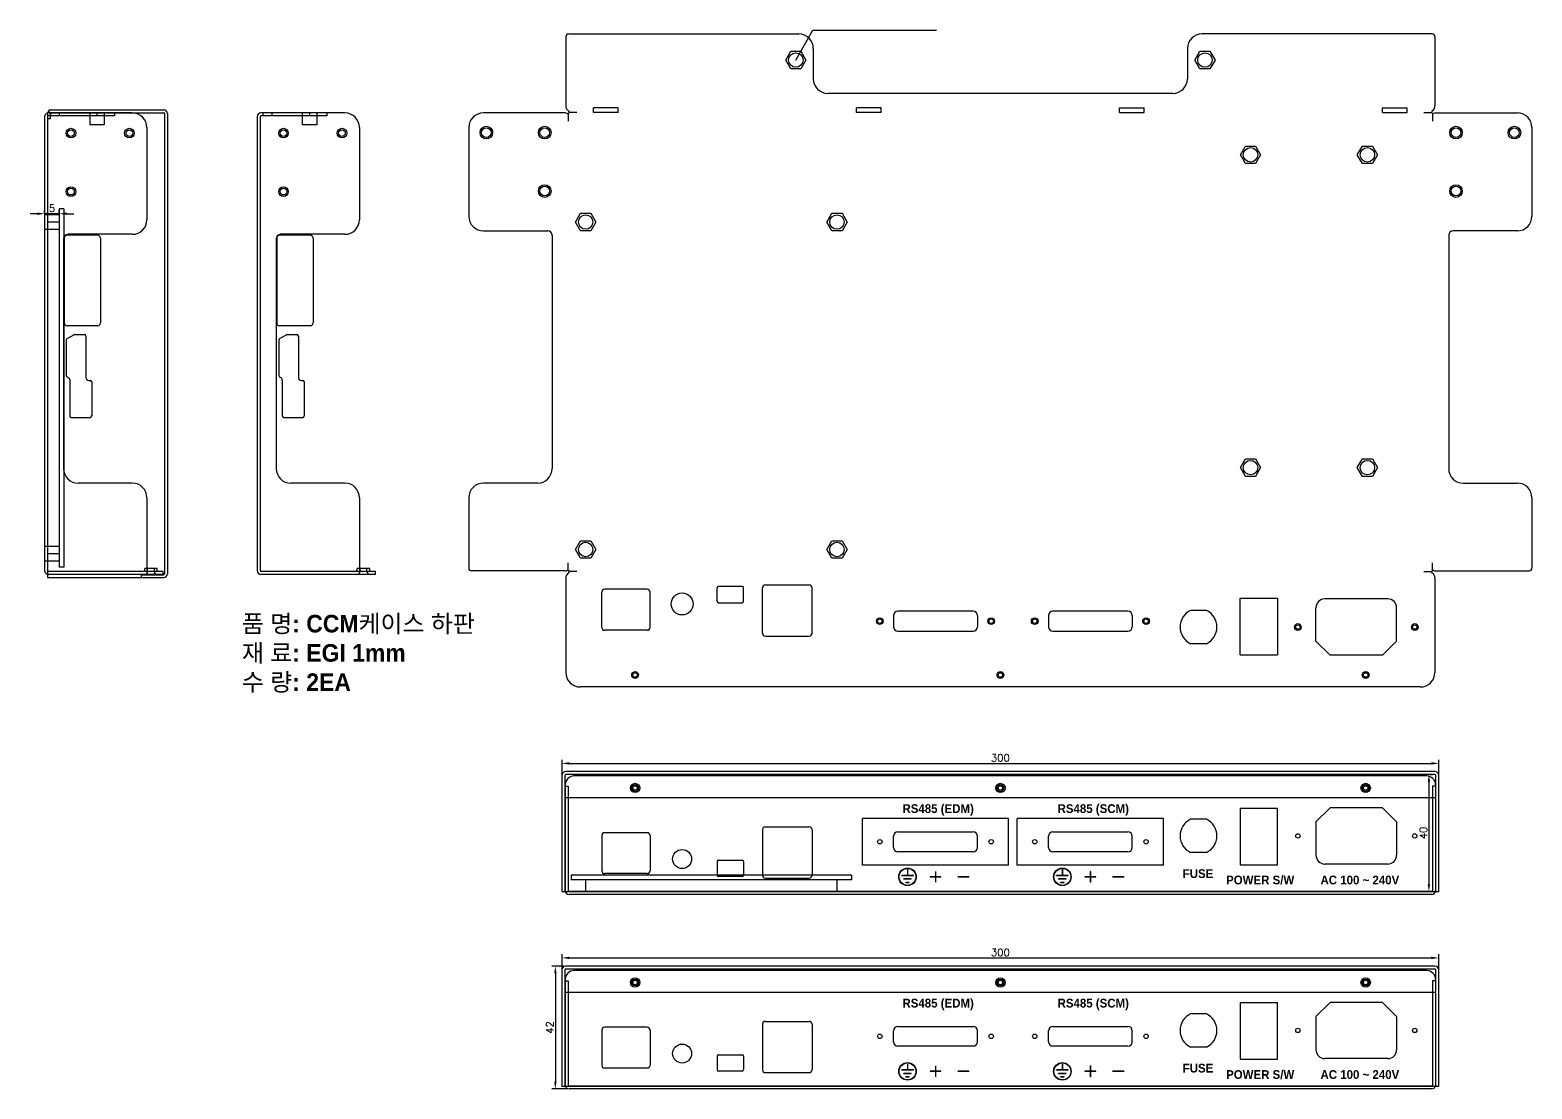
# Model space of a CAD drawing. Extents: x 183 to 1008, y 302 to 1008.
# Drawn here: x 183 to 697, y 302 to 664 of the extents above; entities that cross this region are included whole.
import ezdxf

# ---------------------------------------------------------------- set-up
doc = ezdxf.new("R2010")
doc.units = 0
doc.layers.get('0').update_dxf_attribs({"linetype": 'CONTINUOUS'})
doc.layers.get('DEFPOINTS').update_dxf_attribs({"linetype": 'CONTINUOUS'})
doc.layers.add('LAYER0000', color=7, linetype='CONTINUOUS')
doc.styles.get("Standard").update_dxf_attribs({"font": 'txt.shx', "bigfont": 'whgtxt.shx'})
doc.dimstyles.new('ISO-25', dxfattribs={"dimtxt": 2.5, "dimasz": 2.5, "dimexe": 1.25, "dimexo": 0.625, "dimtad": 1, "dimtxsty": 'STANDARD', "dimcen": 2.5, "dimazin": 3, "dimtfac": 1, "dimtmove": 0, "dimatfit": 3})

# ---------------------------------------------------------------- blocks, each defined once
blk = doc.blocks.new('*D57')
at = {"color": 0}
for p, q in [((364.92, 409.46), (364.92, 414.95)), ((367.42, 413.7), (662.42, 413.7)), ((664.92, 409.46), (664.92, 414.95))]:
    blk.add_line(p, q, dxfattribs=at)
for points in [[(367.42, 414.12), (367.42, 413.28), (364.92, 413.7)], [(662.42, 414.12), (662.42, 413.28), (664.92, 413.7)]]:
    blk.add_solid(points, dxfattribs=at)
at = {"layer": 'DEFPOINTS', "color": 0}
for p in [(664.92, 413.7), (364.92, 408.83), (664.92, 408.83)]:
    blk.add_point(p, dxfattribs=at)
at = {"color": 0, "insert": (514.92, 415.58), "char_height": 2.5, "attachment_point": 5}
blk.add_mtext('300', dxfattribs=at)
blk = doc.blocks.new('*D60')
at = {"color": 0}
for p, q in [((661.55, 407.39), (661.55, 372.39)), ((661.91, 409.89), (662.8, 409.89)), ((661.91, 369.89), (662.8, 369.89))]:
    blk.add_line(p, q, dxfattribs=at)
for points in [[(661.13, 407.39), (661.97, 407.39), (661.55, 409.89)], [(661.13, 372.39), (661.97, 372.39), (661.55, 369.89)]]:
    blk.add_solid(points, dxfattribs=at)
at = {"layer": 'DEFPOINTS', "color": 0}
for p in [(661.28, 409.89), (661.28, 369.89), (661.55, 369.89)]:
    blk.add_point(p, dxfattribs=at)
at = {"color": 0, "insert": (659.67, 389.89), "char_height": 2.5, "attachment_point": 5, "rotation": 90}
blk.add_mtext('40', dxfattribs=at)
blk = doc.blocks.new('*D75')
at = {"color": 0}
for p, q in [((364.92, 342.93), (364.92, 348.42)), ((367.42, 347.17), (662.42, 347.17)), ((664.92, 342.93), (664.92, 348.42))]:
    blk.add_line(p, q, dxfattribs=at)
for points in [[(367.42, 347.59), (367.42, 346.76), (364.92, 347.17)], [(662.42, 347.59), (662.42, 346.76), (664.92, 347.17)]]:
    blk.add_solid(points, dxfattribs=at)
at = {"layer": 'DEFPOINTS', "color": 0}
for p in [(664.92, 347.17), (364.92, 342.31), (664.92, 342.31)]:
    blk.add_point(p, dxfattribs=at)
at = {"color": 0, "insert": (514.92, 349.05), "char_height": 2.5, "attachment_point": 5}
blk.add_mtext('300', dxfattribs=at)
blk = doc.blocks.new('*D77')
at = {"color": 0}
for p, q in [((365.59, 344.36), (361.39, 344.36)), ((362.64, 341.86), (362.64, 304.86)), ((366.69, 302.36), (361.39, 302.36))]:
    blk.add_line(p, q, dxfattribs=at)
for points in [[(362.23, 341.86), (363.06, 341.86), (362.64, 344.36)], [(362.23, 304.86), (363.06, 304.86), (362.64, 302.36)]]:
    blk.add_solid(points, dxfattribs=at)
at = {"layer": 'DEFPOINTS', "color": 0}
for p in [(366.22, 344.36), (362.64, 302.36), (367.32, 302.36)]:
    blk.add_point(p, dxfattribs=at)
at = {"color": 0, "insert": (360.77, 323.36), "char_height": 2.5, "attachment_point": 5, "rotation": 90}
blk.add_mtext('42', dxfattribs=at)
blk = doc.blocks.new('*D79')
at = {"color": 0}
for p, q in [((185.39, 601.68), (182.89, 601.68)), ((187.89, 601.96), (187.89, 602.93)), ((192.89, 601.68), (187.89, 601.68)), ((192.89, 601.96), (192.89, 602.93)), ((195.39, 601.68), (197.89, 601.68))]:
    blk.add_line(p, q, dxfattribs=at)
for points in [[(185.39, 602.1), (185.39, 601.27), (187.89, 601.68)], [(195.39, 602.1), (195.39, 601.27), (192.89, 601.68)]]:
    blk.add_solid(points, dxfattribs=at)
at = {"layer": 'DEFPOINTS', "color": 0}
for p in [(187.89, 601.68), (187.89, 601.33), (192.89, 601.33)]:
    blk.add_point(p, dxfattribs=at)
at = {"color": 0, "insert": (190.39, 603.56), "char_height": 2.5, "attachment_point": 5}
blk.add_mtext('5', dxfattribs=at)

msp = doc.modelspace()

# ---------------------------------------------------------------- linework, layer by layer
for p, q in [((367.21635, 663.1764), (445.91635, 663.1764)), ((444.91635, 654.2389), (450.74546, 664.49144)), ((450.74546, 664.49144), (493.04154, 664.49144)), ((662.61635, 663.1764), (583.91635, 663.1764)), ((450.91635, 658.1764), (450.91635, 647.83031)), ((578.91635, 658.1764), (578.91635, 647.83031)), ((384.16635, 637.93031), (375.66635, 637.93031)), ((375.66635, 636.33031), (375.66635, 637.93031)), ((384.16635, 636.33031), (384.16635, 637.93031)), ((474.16635, 637.93031), (465.66635, 637.93031)), ((465.66635, 636.33031), (465.66635, 637.93031)), ((474.16635, 636.33031), (474.16635, 637.93031)), ((555.66635, 637.93031), (564.16635, 637.93031)), ((555.66635, 636.33031), (555.66635, 637.93031)), ((564.16635, 636.33031), (564.16635, 637.93031)), ((645.66635, 637.93031), (654.16635, 637.93031)), ((645.66635, 636.33031), (645.66635, 637.93031)), ((654.16635, 636.33031), (654.16635, 637.93031)), ((188.89221, 635.93221), (188.89221, 635.83754)), ((188.89221, 635.93221), (188.89221, 477.23221)), ((188.89221, 634.23221), (189.89221, 634.23221)), ((189.39221, 636.23221), (189.39221, 637.23221)), ((189.39221, 637.23221), (228.59221, 637.23221)), ((189.39221, 636.23221), (228.59221, 636.23221)), ((189.89221, 634.23221), (189.89221, 635.93221)), ((189.99221, 636.05319), (189.99221, 636.13221)), ((189.99221, 635.82731), (189.99221, 635.98122)), ((189.99221, 635.5836), (189.99221, 635.7375)), ((189.99221, 635.33021), (189.99221, 635.48411)), ((189.99221, 635.13221), (189.99221, 635.23994)), ((228.89221, 635.93221), (228.89221, 478.53221)), ((229.89221, 635.93221), (229.89221, 478.53221)), ((262.71806, 636.05319), (262.71806, 636.13221)), ((262.71806, 635.82731), (262.71806, 635.98122)), ((262.71806, 635.5836), (262.71806, 635.7375)), ((262.71806, 635.33021), (262.71806, 635.48411)), ((262.71806, 635.13221), (262.71806, 635.23994)), ((384.16635, 636.33031), (375.66635, 636.33031)), ((474.16635, 636.33031), (465.66635, 636.33031)), ((555.66635, 636.33031), (564.16635, 636.33031)), ((645.66635, 636.33031), (654.16635, 636.33031)), ((192.89221, 601.33221), (187.89412, 601.33221)), ((192.89221, 596.33221), (187.89412, 596.33221)), ((192.89221, 598.83221), (188.89412, 598.83221)), ((194.59221, 593.33221), (194.59221, 564.33221)), ((205.99221, 594.33221), (195.59221, 594.33221)), ((206.99221, 593.33221), (206.99221, 564.33221)), ((267.31806, 593.33221), (267.31806, 564.33221)), ((278.71806, 594.33221), (268.31806, 594.33221)), ((279.71806, 593.33221), (279.71806, 564.33221)), ((195.54939, 558.97508), (197.87896, 560.26929)), ((205.99221, 563.33221), (195.59221, 563.33221)), ((198.12178, 560.33221), (201.49221, 560.33221)), ((268.27524, 558.97508), (270.6048, 560.26929)), ((278.71806, 563.33221), (268.31806, 563.33221)), ((270.84762, 560.33221), (274.21806, 560.33221)), ((195.29221, 558.53801), (195.29221, 546.32641)), ((201.99221, 559.83221), (201.99221, 545.63221)), ((268.01806, 558.53801), (268.01806, 546.32641)), ((274.71806, 559.83221), (274.71806, 545.63221)), ((195.54939, 545.88933), (195.97786, 545.6513)), ((196.49221, 544.77714), (196.49221, 532.53221)), ((268.27524, 545.88933), (268.7037, 545.6513)), ((269.21806, 544.77714), (269.21806, 532.53221)), ((202.99221, 544.63221), (203.49221, 544.63221)), ((203.99221, 544.13221), (203.99221, 532.53221)), ((275.71806, 544.63221), (276.21806, 544.63221)), ((276.71806, 544.13221), (276.71806, 532.53221)), ((196.99221, 532.03221), (203.49221, 532.03221)), ((269.71806, 532.03221), (276.21806, 532.03221)), ((217.89221, 509.53031), (199.39412, 509.53031)), ((290.61806, 509.53031), (272.11996, 509.53031)), ((356.51445, 509.53031), (338.01635, 509.53031)), ((673.31826, 509.53031), (691.81635, 509.53031)), ((333.01635, 504.53031), (333.01635, 480.53031)), ((696.81635, 504.53031), (696.81635, 480.53031)), ((192.89221, 487.83221), (187.89412, 487.83221)), ((192.89221, 485.33221), (188.89412, 485.33221)), ((192.89221, 482.83221), (187.89412, 482.83221)), ((220.89221, 478.23221), (220.89221, 477.23221)), ((220.89221, 478.23221), (228.59221, 478.23221)), ((222.14221, 479.53221), (222.14221, 480.33221)), ((223.14221, 479.43221), (223.14221, 480.33221)), ((225.44221, 479.43221), (225.44221, 480.33221)), ((226.44221, 479.53221), (226.44221, 480.33221)), ((294.86806, 479.53221), (294.86806, 480.33221)), ((295.86806, 479.43221), (295.86806, 480.33221)), ((298.16806, 479.43221), (298.16806, 480.33221)), ((299.16806, 479.53221), (299.16806, 480.33221)), ((366.01795, 479.53031), (334.01635, 479.53031)), ((663.81476, 479.53031), (695.81635, 479.53031)), ((188.89221, 477.23221), (228.59221, 477.23221)), ((647.51635, 469.93031), (625.91635, 469.93031)), ((647.51635, 469.93031), (625.91635, 469.93031)), ((478.36635, 464.23031), (478.36635, 460.43031)), ((478.36635, 464.23031), (478.36635, 460.43031)), ((507.06635, 464.23031), (507.06635, 460.43031)), ((507.06635, 464.23031), (507.06635, 460.43031)), ((531.36635, 464.23031), (531.36635, 460.43031)), ((531.36635, 464.23031), (531.36635, 460.43031)), ((560.06635, 464.23031), (560.06635, 460.43031)), ((560.06635, 464.23031), (560.06635, 460.43031)), ((585.39964, 466.03031), (580.03307, 466.03031)), ((585.39964, 466.03031), (580.03307, 466.03031)), ((622.91635, 455.53031), (622.91635, 466.93031)), ((622.91635, 455.53031), (622.91635, 466.93031)), ((650.51635, 455.53031), (650.51635, 466.93031)), ((650.51635, 455.53031), (650.51635, 466.93031)), ((585.39964, 454.63031), (580.03307, 454.63031)), ((585.39964, 454.63031), (580.03307, 454.63031)), ((622.91635, 455.53031), (627.71635, 450.73031)), ((622.91635, 455.53031), (627.71635, 450.73031)), ((650.51635, 455.53031), (645.71635, 450.73031)), ((650.51635, 455.53031), (645.71635, 450.73031)), ((645.71635, 450.73031), (627.71635, 450.73031)), ((645.71635, 450.73031), (627.71635, 450.73031)), ((364.91635, 409.58589), (364.91635, 369.88589)), ((365.91635, 409.58589), (365.91635, 369.88589)), ((663.61635, 410.88589), (366.21635, 410.88589)), ((663.61635, 409.88589), (366.21635, 409.88589)), ((663.91635, 369.88589), (663.91635, 409.58589)), ((664.91635, 369.88589), (664.91635, 409.58589)), ((622.91635, 393.68589), (627.71635, 398.48589)), ((622.91635, 393.68589), (627.71635, 398.48589)), ((645.71635, 398.48589), (627.71635, 398.48589)), ((645.71635, 398.48589), (627.71635, 398.48589)), ((650.51635, 393.68589), (645.71635, 398.48589)), ((650.51635, 393.68589), (645.71635, 398.48589)), ((467.71635, 378.88589), (467.71635, 394.88589)), ((517.71635, 394.88589), (467.71635, 394.88589)), ((467.71635, 378.88589), (467.71635, 394.88589)), ((517.71635, 394.88589), (467.71635, 394.88589)), ((517.71635, 378.88589), (517.71635, 394.88589)), ((517.71635, 378.88589), (517.71635, 394.88589)), ((520.71635, 378.88589), (520.71635, 394.88589)), ((570.71635, 394.88589), (520.71635, 394.88589)), ((520.71635, 378.88589), (520.71635, 394.88589)), ((570.71635, 394.88589), (520.71635, 394.88589)), ((570.71635, 378.88589), (570.71635, 394.88589)), ((570.71635, 378.88589), (570.71635, 394.88589)), ((585.39964, 394.58589), (580.03307, 394.58589)), ((585.39964, 394.58589), (580.03307, 394.58589)), ((622.91635, 393.68589), (622.91635, 382.28589)), ((622.91635, 393.68589), (622.91635, 382.28589)), ((650.51635, 393.68589), (650.51635, 382.28589)), ((650.51635, 393.68589), (650.51635, 382.28589)), ((478.36635, 384.98589), (478.36635, 388.78589)), ((478.36635, 384.98589), (478.36635, 388.78589)), ((507.06635, 384.98589), (507.06635, 388.78589)), ((507.06635, 384.98589), (507.06635, 388.78589)), ((531.36635, 384.98589), (531.36635, 388.78589)), ((531.36635, 384.98589), (531.36635, 388.78589)), ((560.06635, 384.98589), (560.06635, 388.78589)), ((560.06635, 384.98589), (560.06635, 388.78589)), ((585.39964, 383.18589), (580.03307, 383.18589)), ((585.39964, 383.18589), (580.03307, 383.18589)), ((517.71635, 378.88589), (467.71635, 378.88589)), ((517.71635, 378.88589), (467.71635, 378.88589)), ((485.14598, 375.38589), (481.14598, 375.38589)), ((481.14598, 375.28589), (481.14598, 375.38589)), ((485.14598, 375.28589), (481.14598, 375.28589)), ((483.09598, 377.38589), (483.09598, 375.38589)), ((483.09598, 377.38589), (483.19598, 377.38589)), ((483.19598, 377.38589), (483.19598, 375.38589)), ((485.14598, 375.28589), (485.14598, 375.38589)), ((492.66635, 376.73393), (492.66635, 374.93589)), ((492.76635, 376.73393), (492.66635, 376.73393)), ((492.76635, 376.73393), (492.76635, 374.93589)), ((570.71635, 378.88589), (520.71635, 378.88589)), ((570.71635, 378.88589), (520.71635, 378.88589)), ((538.14598, 375.38589), (534.14598, 375.38589)), ((534.14598, 375.28589), (534.14598, 375.38589)), ((538.14598, 375.28589), (534.14598, 375.28589)), ((536.09598, 377.38589), (536.09598, 375.38589)), ((536.09598, 377.38589), (536.19598, 377.38589)), ((536.19598, 377.38589), (536.19598, 375.38589)), ((538.14598, 375.28589), (538.14598, 375.38589)), ((545.66635, 376.73393), (545.66635, 374.93589)), ((545.76635, 376.73393), (545.66635, 376.73393)), ((545.76635, 376.73393), (545.76635, 374.93589)), ((647.51635, 379.28589), (625.91635, 379.28589)), ((647.51635, 379.28589), (625.91635, 379.28589)), ((373.01635, 373.88589), (373.01635, 369.88589)), ((459.01635, 373.88589), (459.01635, 369.88589)), ((484.44598, 374.18589), (481.84598, 374.18589)), ((481.84598, 374.08589), (481.84598, 374.18589)), ((484.44598, 374.08589), (481.84598, 374.08589)), ((483.74598, 372.98589), (482.54598, 372.98589)), ((482.54598, 372.88589), (482.54598, 372.98589)), ((483.74598, 372.88589), (482.54598, 372.88589)), ((483.74598, 372.88589), (483.74598, 372.98589)), ((484.44598, 374.08589), (484.44598, 374.18589)), ((492.66635, 374.93589), (490.86832, 374.93589)), ((490.86832, 374.93589), (490.86832, 374.83589)), ((492.66635, 374.83589), (490.86832, 374.83589)), ((492.66635, 374.83589), (492.66635, 373.03786)), ((492.76635, 373.03786), (492.66635, 373.03786)), ((494.56439, 374.93589), (492.76635, 374.93589)), ((492.76635, 374.83589), (492.76635, 373.03786)), ((494.56439, 374.83589), (492.76635, 374.83589)), ((494.56439, 374.83589), (494.56439, 374.93589)), ((504.13439, 374.93589), (500.43832, 374.93589)), ((500.43832, 374.83589), (500.43832, 374.93589)), ((504.13439, 374.83589), (500.43832, 374.83589)), ((504.13439, 374.93589), (504.13439, 374.83589)), ((537.44598, 374.18589), (534.84598, 374.18589)), ((534.84598, 374.08589), (534.84598, 374.18589)), ((537.44598, 374.08589), (534.84598, 374.08589)), ((536.74598, 372.98589), (535.54598, 372.98589)), ((535.54598, 372.88589), (535.54598, 372.98589)), ((536.74598, 372.88589), (535.54598, 372.88589)), ((536.74598, 372.88589), (536.74598, 372.98589)), ((537.44598, 374.08589), (537.44598, 374.18589)), ((545.66635, 374.93589), (543.86832, 374.93589)), ((543.86832, 374.93589), (543.86832, 374.83589)), ((545.66635, 374.83589), (543.86832, 374.83589)), ((545.66635, 374.83589), (545.66635, 373.03786)), ((545.76635, 373.03786), (545.66635, 373.03786)), ((547.56439, 374.93589), (545.76635, 374.93589)), ((545.76635, 374.83589), (545.76635, 373.03786)), ((547.56439, 374.83589), (545.76635, 374.83589)), ((547.56439, 374.83589), (547.56439, 374.93589)), ((557.13439, 374.93589), (553.43832, 374.93589)), ((553.43832, 374.83589), (553.43832, 374.93589)), ((557.13439, 374.83589), (553.43832, 374.83589)), ((557.13439, 374.93589), (557.13439, 374.83589)), ((364.91635, 369.88589), (664.91635, 369.88589)), ((663.61635, 344.35685), (366.21635, 344.35685)), ((364.91635, 343.05685), (364.91635, 303.35685)), ((365.91635, 343.05685), (365.91635, 303.35685)), ((663.61635, 343.35685), (366.21635, 343.35685)), ((663.91635, 303.35685), (663.91635, 343.05685)), ((664.91635, 303.35685), (664.91635, 343.05685)), ((622.91635, 327.15685), (627.71635, 331.95685)), ((622.91635, 327.15685), (627.71635, 331.95685)), ((645.71635, 331.95685), (627.71635, 331.95685)), ((645.71635, 331.95685), (627.71635, 331.95685)), ((650.51635, 327.15685), (645.71635, 331.95685)), ((650.51635, 327.15685), (645.71635, 331.95685)), ((585.39964, 328.05685), (580.03307, 328.05685)), ((585.39964, 328.05685), (580.03307, 328.05685)), ((622.91635, 327.15685), (622.91635, 315.75685)), ((622.91635, 327.15685), (622.91635, 315.75685)), ((650.51635, 327.15685), (650.51635, 315.75685)), ((650.51635, 327.15685), (650.51635, 315.75685)), ((478.36635, 318.45685), (478.36635, 322.25685)), ((478.36635, 318.45685), (478.36635, 322.25685)), ((507.06635, 318.45685), (507.06635, 322.25685)), ((507.06635, 318.45685), (507.06635, 322.25685)), ((531.36635, 318.45685), (531.36635, 322.25685)), ((531.36635, 318.45685), (531.36635, 322.25685)), ((560.06635, 318.45685), (560.06635, 322.25685)), ((560.06635, 318.45685), (560.06635, 322.25685)), ((585.39964, 316.65685), (580.03307, 316.65685)), ((585.39964, 316.65685), (580.03307, 316.65685)), ((485.14598, 308.85685), (481.14598, 308.85685)), ((481.14598, 308.75685), (481.14598, 308.85685)), ((485.14598, 308.75685), (481.14598, 308.75685)), ((483.09598, 310.85685), (483.09598, 308.85685)), ((483.09598, 310.85685), (483.19598, 310.85685)), ((483.19598, 310.85685), (483.19598, 308.85685)), ((485.14598, 308.75685), (485.14598, 308.85685)), ((492.66635, 308.40685), (490.86832, 308.40685)), ((490.86832, 308.40685), (490.86832, 308.30685)), ((492.66635, 310.20489), (492.66635, 308.40685)), ((492.76635, 310.20489), (492.66635, 310.20489)), ((492.76635, 310.20489), (492.76635, 308.40685)), ((494.56439, 308.40685), (492.76635, 308.40685)), ((494.56439, 308.30685), (494.56439, 308.40685)), ((504.13439, 308.40685), (500.43832, 308.40685)), ((500.43832, 308.30685), (500.43832, 308.40685)), ((504.13439, 308.40685), (504.13439, 308.30685)), ((538.14598, 308.85685), (534.14598, 308.85685)), ((534.14598, 308.75685), (534.14598, 308.85685)), ((538.14598, 308.75685), (534.14598, 308.75685)), ((536.09598, 310.85685), (536.09598, 308.85685)), ((536.09598, 310.85685), (536.19598, 310.85685)), ((536.19598, 310.85685), (536.19598, 308.85685)), ((538.14598, 308.75685), (538.14598, 308.85685)), ((545.66635, 308.40685), (543.86832, 308.40685)), ((543.86832, 308.40685), (543.86832, 308.30685)), ((545.66635, 310.20489), (545.66635, 308.40685)), ((545.76635, 310.20489), (545.66635, 310.20489)), ((545.76635, 310.20489), (545.76635, 308.40685)), ((547.56439, 308.40685), (545.76635, 308.40685)), ((547.56439, 308.30685), (547.56439, 308.40685)), ((557.13439, 308.40685), (553.43832, 308.40685)), ((553.43832, 308.30685), (553.43832, 308.40685)), ((557.13439, 308.40685), (557.13439, 308.30685)), ((647.51635, 312.75685), (625.91635, 312.75685)), ((647.51635, 312.75685), (625.91635, 312.75685)), ((364.91635, 303.35685), (664.91635, 303.35685)), ((484.44598, 307.65685), (481.84598, 307.65685)), ((481.84598, 307.55685), (481.84598, 307.65685)), ((484.44598, 307.55685), (481.84598, 307.55685)), ((483.74598, 306.45685), (482.54598, 306.45685)), ((482.54598, 306.35685), (482.54598, 306.45685)), ((483.74598, 306.35685), (482.54598, 306.35685)), ((483.74598, 306.35685), (483.74598, 306.45685)), ((484.44598, 307.55685), (484.44598, 307.65685)), ((492.66635, 308.30685), (490.86832, 308.30685)), ((492.66635, 308.30685), (492.66635, 306.50882)), ((492.76635, 306.50882), (492.66635, 306.50882)), ((492.76635, 308.30685), (492.76635, 306.50882)), ((494.56439, 308.30685), (492.76635, 308.30685)), ((504.13439, 308.30685), (500.43832, 308.30685)), ((537.44598, 307.65685), (534.84598, 307.65685)), ((534.84598, 307.55685), (534.84598, 307.65685)), ((537.44598, 307.55685), (534.84598, 307.55685)), ((536.74598, 306.45685), (535.54598, 306.45685)), ((535.54598, 306.35685), (535.54598, 306.45685)), ((536.74598, 306.35685), (535.54598, 306.35685)), ((536.74598, 306.35685), (536.74598, 306.45685)), ((537.44598, 307.55685), (537.44598, 307.65685)), ((545.66635, 308.30685), (543.86832, 308.30685)), ((545.66635, 308.30685), (545.66635, 306.50882)), ((545.76635, 306.50882), (545.66635, 306.50882)), ((545.76635, 308.30685), (545.76635, 306.50882)), ((547.56439, 308.30685), (545.76635, 308.30685)), ((557.13439, 308.30685), (553.43832, 308.30685))]:
    msp.add_line(p, q)
at = {"color": 1}
for p, q in [((441.45225, 654.2389), (443.1843, 657.2389)), ((443.1843, 651.2389), (441.45225, 654.2389)), ((443.1843, 657.2389), (446.64841, 657.2389)), ((446.64841, 657.2389), (448.38046, 654.2389)), ((448.38046, 654.2389), (446.64841, 651.2389)), ((581.45225, 654.2389), (583.1843, 657.2389)), ((583.1843, 651.2389), (581.45225, 654.2389)), ((583.1843, 657.2389), (586.64841, 657.2389)), ((586.64841, 657.2389), (588.38046, 654.2389)), ((588.38046, 654.2389), (586.64841, 651.2389)), ((446.64841, 651.2389), (443.1843, 651.2389)), ((586.64841, 651.2389), (583.1843, 651.2389)), ((597.05225, 621.83221), (598.7843, 624.83221)), ((598.7843, 624.83221), (602.24841, 624.83221)), ((602.24841, 624.83221), (603.98046, 621.83221)), ((637.05225, 621.83221), (638.7843, 624.83221)), ((638.7843, 624.83221), (642.24841, 624.83221)), ((642.24841, 624.83221), (643.98046, 621.83221)), ((598.7843, 618.83221), (597.05225, 621.83221)), ((602.24841, 618.83221), (598.7843, 618.83221)), ((603.98046, 621.83221), (602.24841, 618.83221)), ((638.7843, 618.83221), (637.05225, 621.83221)), ((642.24841, 618.83221), (638.7843, 618.83221)), ((643.98046, 621.83221), (642.24841, 618.83221)), ((192.89221, 603.33221), (192.89221, 480.83221)), ((194.49221, 603.33221), (194.49221, 480.83221)), ((369.55225, 598.83221), (371.2843, 601.83221)), ((371.2843, 601.83221), (374.74841, 601.83221)), ((374.74841, 601.83221), (376.48046, 598.83221)), ((455.55225, 598.83221), (457.2843, 601.83221)), ((457.2843, 601.83221), (460.74841, 601.83221)), ((460.74841, 601.83221), (462.48046, 598.83221)), ((371.2843, 595.83221), (369.55225, 598.83221)), ((376.48046, 598.83221), (374.74841, 595.83221)), ((457.2843, 595.83221), (455.55225, 598.83221)), ((462.48046, 598.83221), (460.74841, 595.83221)), ((374.74841, 595.83221), (371.2843, 595.83221)), ((460.74841, 595.83221), (457.2843, 595.83221)), ((597.05225, 514.83221), (598.7843, 517.83221)), ((598.7843, 511.83221), (597.05225, 514.83221)), ((598.7843, 517.83221), (602.24841, 517.83221)), ((602.24841, 517.83221), (603.98046, 514.83221)), ((603.98046, 514.83221), (602.24841, 511.83221)), ((637.05225, 514.83221), (638.7843, 517.83221)), ((638.7843, 511.83221), (637.05225, 514.83221)), ((638.7843, 517.83221), (642.24841, 517.83221)), ((642.24841, 517.83221), (643.98046, 514.83221)), ((643.98046, 514.83221), (642.24841, 511.83221)), ((602.24841, 511.83221), (598.7843, 511.83221)), ((642.24841, 511.83221), (638.7843, 511.83221)), ((369.55225, 486.83221), (371.2843, 489.83221)), ((371.2843, 489.83221), (374.74841, 489.83221)), ((374.74841, 489.83221), (376.48046, 486.83221)), ((455.55225, 486.83221), (457.2843, 489.83221)), ((457.2843, 489.83221), (460.74841, 489.83221)), ((460.74841, 489.83221), (462.48046, 486.83221)), ((371.2843, 483.83221), (369.55225, 486.83221)), ((374.74841, 483.83221), (371.2843, 483.83221)), ((376.48046, 486.83221), (374.74841, 483.83221)), ((457.2843, 483.83221), (455.55225, 486.83221)), ((460.74841, 483.83221), (457.2843, 483.83221)), ((462.48046, 486.83221), (460.74841, 483.83221))]:
    msp.add_line(p, q, dxfattribs=at)
for centre in [(444.91635, 654.2389), (584.91635, 654.2389), (600.51635, 621.83221), (640.51635, 621.83221), (373.01635, 598.83221), (459.01635, 598.83221), (600.51635, 514.83221), (640.51635, 514.83221), (373.01635, 486.83221), (459.01635, 486.83221)]:
    msp.add_circle(centre, 2.475, dxfattribs=at)
for centre, radius in [((196.89412, 629.23221), 1.65), ((196.89412, 629.23221), 1.15), ((216.89412, 629.23221), 1.65), ((216.89412, 629.23221), 1.15), ((269.61996, 629.23221), 1.65), ((269.61996, 629.23221), 1.15), ((289.61996, 629.23221), 1.65), ((289.61996, 629.23221), 1.15), ((339.01445, 629.43031), 2.15), ((339.01445, 629.43031), 1.65), ((359.01445, 629.43031), 2.15), ((359.01445, 629.43031), 1.65), ((670.81826, 629.43031), 2.15), ((670.81826, 629.43031), 1.65), ((690.81826, 629.43031), 2.15), ((690.81826, 629.43031), 1.65), ((359.01445, 609.43031), 2.15), ((670.81826, 609.43031), 2.15), ((196.89412, 609.23221), 1.65), ((196.89412, 609.23221), 1.15), ((269.61996, 609.23221), 1.65), ((269.61996, 609.23221), 1.15), ((359.01445, 609.43031), 1.65), ((670.81826, 609.43031), 1.65), ((406.01635, 468.23031), 3.75), ((473.66635, 462.33031), 1.15), ((473.66635, 462.33031), 0.75), ((511.76635, 462.33031), 1.15), ((511.76635, 462.33031), 0.75), ((526.66635, 462.33031), 1.15), ((526.66635, 462.33031), 0.75), ((564.76635, 462.33031), 1.15), ((564.76635, 462.33031), 0.75), ((616.71635, 460.33031), 1.15), ((616.71635, 460.33031), 0.75), ((656.71635, 460.33031), 1.15), ((656.71635, 460.33031), 0.75), ((389.91635, 443.93031), 1.15), ((389.91635, 443.93031), 0.75), ((514.91635, 443.93031), 1.15), ((514.91635, 443.93031), 0.75), ((639.91635, 443.93031), 1.15), ((639.91635, 443.93031), 0.75), ((389.91635, 405.28589), 1.15), ((389.91635, 405.28589), 0.75), ((389.91635, 405.28589), 0.75), ((514.91635, 405.28589), 1.15), ((514.91635, 405.28589), 0.75), ((514.91635, 405.28589), 0.75), ((639.91635, 405.28589), 1.15), ((639.91635, 405.28589), 0.75), ((639.91635, 405.28589), 0.75), ((473.66635, 386.88589), 0.75), ((473.66635, 386.88589), 0.75), ((511.76635, 386.88589), 0.75), ((511.76635, 386.88589), 0.75), ((526.66635, 386.88589), 0.75), ((526.66635, 386.88589), 0.75), ((564.76635, 386.88589), 0.75), ((564.76635, 386.88589), 0.75), ((616.71635, 388.88589), 0.75), ((616.71635, 388.88589), 0.75), ((656.71635, 388.88589), 0.75), ((656.71635, 388.88589), 0.75), ((406.01635, 380.98589), 3.25), ((483.14598, 374.88589), 3), ((483.14598, 374.88589), 2.9), ((536.14598, 374.88589), 3), ((536.14598, 374.88589), 2.9), ((389.91635, 338.75685), 1.15), ((389.91635, 338.75685), 0.75), ((389.91635, 338.75685), 0.75), ((514.91635, 338.75685), 1.15), ((514.91635, 338.75685), 0.75), ((514.91635, 338.75685), 0.75), ((639.91635, 338.75685), 1.15), ((639.91635, 338.75685), 0.75), ((639.91635, 338.75685), 0.75), ((473.66635, 320.35685), 0.75), ((473.66635, 320.35685), 0.75), ((511.76635, 320.35685), 0.75), ((511.76635, 320.35685), 0.75), ((526.66635, 320.35685), 0.75), ((526.66635, 320.35685), 0.75), ((564.76635, 320.35685), 0.75), ((564.76635, 320.35685), 0.75), ((616.71635, 322.35685), 0.75), ((616.71635, 322.35685), 0.75), ((656.71635, 322.35685), 0.75), ((656.71635, 322.35685), 0.75), ((406.01635, 314.45685), 3.25), ((483.14598, 308.35685), 3), ((483.14598, 308.35685), 2.9), ((536.14598, 308.35685), 3), ((536.14598, 308.35685), 2.9)]:
    msp.add_circle(centre, radius)
at = {"color": 0}
for centre in [(389.91635, 405.28589), (389.91635, 405.28589), (514.91635, 405.28589), (514.91635, 405.28589), (639.91635, 405.28589), (639.91635, 405.28589), (389.91635, 338.75685), (389.91635, 338.75685), (514.91635, 338.75685), (514.91635, 338.75685), (639.91635, 338.75685), (639.91635, 338.75685)]:
    msp.add_circle(centre, 1.6002, dxfattribs=at)
for centre, radius, start, end in [((367.21635, 662.1764), 1, 90, 180), ((445.91635, 658.1764), 5, 0, 90), ((583.91635, 658.1764), 5, 90, 180), ((662.61635, 662.1764), 1, 360, 90), ((455.91635, 647.83031), 5, 180, 270), ((573.91635, 647.83031), 5, 270, 0), ((368.21635, 638.54928), 2, 180, 237.9506117), ((661.61635, 638.54928), 2, 302.0493883, 360), ((190.19221, 635.93221), 1.3, 90, 180), ((190.19221, 635.93221), 0.3, 90, 180), ((228.59221, 635.93221), 1.3, 0, 90), ((228.59221, 635.93221), 0.3, 0, 90), ((366.01795, 634.63031), 1.5, 64.1580672, 90), ((366.88973, 636.43031), 0.5, 244.1580672, 57.9506117), ((662.94298, 636.43031), 0.5, 122.0493883, 295.8419328), ((663.81476, 634.63031), 1.5, 90, 115.8419328), ((195.59221, 593.33221), 1, 90, 180), ((205.99221, 593.33221), 1, 0, 90), ((268.31806, 593.33221), 1, 90, 180), ((278.71806, 593.33221), 1, 0, 90), ((195.59221, 564.33221), 1, 180, 270), ((198.12178, 559.83221), 0.5, 90, 119.0546041), ((201.49221, 559.83221), 0.5, 0, 90), ((205.99221, 564.33221), 1, 270, 0), ((268.31806, 564.33221), 1, 180, 270), ((270.84762, 559.83221), 0.5, 90, 119.0546041), ((274.21806, 559.83221), 0.5, 0, 90), ((278.71806, 564.33221), 1, 270, 0), ((195.79221, 558.53801), 0.5, 119.0546041, 180), ((268.51806, 558.53801), 0.5, 119.0546041, 180), ((195.79221, 546.32641), 0.5, 180, 240.9453959), ((195.49221, 544.77714), 1, 0, 60.9453959), ((202.99221, 545.63221), 1, 180, 270), ((268.51806, 546.32641), 0.5, 180, 240.9453959), ((268.21806, 544.77714), 1, 0, 60.9453959), ((275.71806, 545.63221), 1, 180, 270), ((203.49221, 544.13221), 0.5, 0, 90), ((276.21806, 544.13221), 0.5, 0, 90), ((196.99221, 532.53221), 0.5, 180, 270), ((203.49221, 532.53221), 0.5, 270, 0), ((269.71806, 532.53221), 0.5, 180, 270), ((276.21806, 532.53221), 0.5, 270, 0), ((199.39412, 514.53031), 5, 180, 270), ((272.11996, 514.53031), 5, 180, 270), ((356.51445, 514.53031), 5, 270, 360), ((673.31826, 514.53031), 5, 180, 270), ((217.89221, 504.53031), 5, 0, 90), ((290.61806, 504.53031), 5, 0, 90), ((338.01635, 504.53031), 5, 90, 180), ((691.81635, 504.53031), 5, 0, 90), ((221.94221, 479.53221), 0.2, 270, 360), ((222.04221, 479.43221), 1.1, 270, 360), ((226.54221, 479.43221), 1.1, 180, 270), ((226.64221, 479.53221), 0.2, 180, 270), ((228.59221, 478.53221), 1.3, 270, 0), ((228.59221, 478.53221), 0.3, 270, 0), ((294.66806, 479.53221), 0.2, 270, 360), ((294.76806, 479.43221), 1.1, 270, 360), ((299.26806, 479.43221), 1.1, 180, 270), ((299.36806, 479.53221), 0.2, 180, 270), ((334.01635, 480.53031), 1, 180, 270), ((366.01795, 481.03031), 1.5, 270, 295.8419328), ((368.21635, 477.11133), 2, 122.0493883, 180), ((366.88973, 479.23031), 0.5, 302.0493883, 115.8419328), ((662.94298, 479.23031), 0.5, 64.1580672, 237.9506117), ((661.61635, 477.11133), 2, 0, 57.9506117), ((663.81476, 481.03031), 1.5, 244.1580672, 270), ((695.81635, 480.53031), 1, 270, 0), ((625.91635, 466.93031), 3, 90, 180), ((625.91635, 466.93031), 3, 90, 180), ((647.51635, 466.93031), 3, 0, 90), ((647.51635, 466.93031), 3, 0, 90), ((479.86635, 464.23031), 1.5, 90, 180), ((479.86635, 464.23031), 1.5, 90, 180), ((505.56635, 464.23031), 1.5, 0, 90), ((505.56635, 464.23031), 1.5, 0, 90), ((532.86635, 464.23031), 1.5, 90, 180), ((532.86635, 464.23031), 1.5, 90, 180), ((558.56635, 464.23031), 1.5, 0, 90), ((558.56635, 464.23031), 1.5, 0, 90), ((582.71635, 460.33031), 6.3, 115.2087653, 244.7912347), ((582.71635, 460.33031), 6.3, 115.2087653, 244.7912347), ((582.71635, 460.33031), 6.3, 295.2087653, 64.7912347), ((582.71635, 460.33031), 6.3, 295.2087653, 64.7912347), ((479.86635, 460.43031), 1.5, 180, 270), ((479.86635, 460.43031), 1.5, 180, 270), ((505.56635, 460.43031), 1.5, 270, 0), ((505.56635, 460.43031), 1.5, 270, 0), ((532.86635, 460.43031), 1.5, 180, 270), ((532.86635, 460.43031), 1.5, 180, 270), ((558.56635, 460.43031), 1.5, 270, 0), ((558.56635, 460.43031), 1.5, 270, 0), ((366.21635, 409.58589), 1.3, 90, 180), ((366.21635, 409.58589), 0.3, 90, 180), ((663.61635, 409.58589), 1.3, 0, 90), ((663.61635, 409.58589), 0.3, 0, 90), ((582.71635, 388.88589), 6.3, 115.2087653, 244.7912347), ((582.71635, 388.88589), 6.3, 115.2087653, 244.7912347), ((582.71635, 388.88589), 6.3, 295.2087653, 64.7912347), ((582.71635, 388.88589), 6.3, 295.2087653, 64.7912347), ((479.86635, 388.78589), 1.5, 90, 180), ((479.86635, 388.78589), 1.5, 90, 180), ((505.56635, 388.78589), 1.5, 0, 90), ((505.56635, 388.78589), 1.5, 0, 90), ((532.86635, 388.78589), 1.5, 90, 180), ((532.86635, 388.78589), 1.5, 90, 180), ((558.56635, 388.78589), 1.5, 0, 90), ((558.56635, 388.78589), 1.5, 0, 90), ((479.86635, 384.98589), 1.5, 180, 270), ((479.86635, 384.98589), 1.5, 180, 270), ((505.56635, 384.98589), 1.5, 270, 0), ((505.56635, 384.98589), 1.5, 270, 0), ((532.86635, 384.98589), 1.5, 180, 270), ((532.86635, 384.98589), 1.5, 180, 270), ((558.56635, 384.98589), 1.5, 270, 0), ((558.56635, 384.98589), 1.5, 270, 0), ((625.91635, 382.28589), 3, 180, 270), ((625.91635, 382.28589), 3, 180, 270), ((647.51635, 382.28589), 3, 270, 0), ((647.51635, 382.28589), 3, 270, 0), ((366.21635, 343.05685), 1.3, 90, 180), ((663.61635, 343.05685), 1.3, 0, 90), ((366.21635, 343.05685), 0.3, 90, 180), ((663.61635, 343.05685), 0.3, 0, 90), ((582.71635, 322.35685), 6.3, 115.2087653, 244.7912347), ((582.71635, 322.35685), 6.3, 115.2087653, 244.7912347), ((582.71635, 322.35685), 6.3, 295.2087653, 64.7912347), ((582.71635, 322.35685), 6.3, 295.2087653, 64.7912347), ((479.86635, 322.25685), 1.5, 90, 180), ((479.86635, 322.25685), 1.5, 90, 180), ((505.56635, 322.25685), 1.5, 0, 90), ((505.56635, 322.25685), 1.5, 0, 90), ((532.86635, 322.25685), 1.5, 90, 180), ((532.86635, 322.25685), 1.5, 90, 180), ((558.56635, 322.25685), 1.5, 0, 90), ((558.56635, 322.25685), 1.5, 0, 90), ((479.86635, 318.45685), 1.5, 180, 270), ((479.86635, 318.45685), 1.5, 180, 270), ((505.56635, 318.45685), 1.5, 270, 0), ((505.56635, 318.45685), 1.5, 270, 0), ((532.86635, 318.45685), 1.5, 180, 270), ((532.86635, 318.45685), 1.5, 180, 270), ((558.56635, 318.45685), 1.5, 270, 0), ((558.56635, 318.45685), 1.5, 270, 0), ((625.91635, 315.75685), 3, 180, 270), ((625.91635, 315.75685), 3, 180, 270), ((647.51635, 315.75685), 3, 270, 0), ((647.51635, 315.75685), 3, 270, 0)]:
    msp.add_arc(centre, radius, start, end)
at = {"layer": 'LAYER0000', "linetype": 'CONTINUOUS'}
for p, q in [((366.21635, 662.1764), (366.21635, 638.54928)), ((663.61635, 662.1764), (663.61635, 638.54928)), ((573.91635, 642.83031), (455.91635, 642.83031)), ((366.01795, 636.13031), (338.01635, 636.13031)), ((663.81476, 636.13031), (691.81635, 636.13031)), ((333.01635, 631.13031), (333.01635, 600.83031)), ((696.81635, 631.13031), (696.81635, 600.83031)), ((338.01635, 595.83031), (360.01445, 595.83031)), ((361.51445, 594.33031), (361.51445, 514.53031)), ((668.31826, 594.33031), (668.31826, 514.53031)), ((691.81635, 595.83031), (669.81826, 595.83031)), ((366.21635, 477.11133), (366.21635, 444.83031)), ((663.61635, 477.11133), (663.61635, 444.83031)), ((658.61635, 439.83031), (371.21635, 439.83031)), ((663.91635, 401.88589), (365.91635, 401.88589)), ((663.91635, 335.35685), (365.91635, 335.35685))]:
    msp.add_line(p, q, dxfattribs=at)
at = {"layer": 'LAYER0000', "color": 3, "linetype": 'CONTINUOUS'}
for p, q in [((187.89412, 634.83221), (187.89412, 479.63221)), ((188.89412, 634.83221), (188.89412, 479.63221)), ((217.89221, 636.13221), (189.19221, 636.13221)), ((211.74412, 635.13221), (189.19412, 635.13221)), ((192.89412, 636.13221), (192.89412, 635.13221)), ((203.30412, 636.13221), (203.30412, 632.13221)), ((208.30412, 632.13221), (203.30412, 632.13221)), ((205.80412, 636.13221), (205.80412, 635.13221)), ((208.30412, 636.13221), (208.30412, 632.13221)), ((211.74412, 636.13221), (211.74412, 635.13221)), ((260.61996, 634.83221), (260.61996, 479.63221)), ((261.61996, 634.83221), (261.61996, 479.63221)), ((290.61806, 636.13221), (261.91806, 636.13221)), ((284.46996, 635.13221), (261.91996, 635.13221)), ((265.61996, 636.13221), (265.61996, 635.13221)), ((276.02996, 636.13221), (276.02996, 632.13221)), ((281.02996, 632.13221), (276.02996, 632.13221)), ((278.52996, 636.13221), (278.52996, 635.13221)), ((281.02996, 636.13221), (281.02996, 632.13221)), ((284.46996, 636.13221), (284.46996, 635.13221)), ((367.01635, 635.94661), (367.01635, 633.33031)), ((370.01635, 636.33031), (367.37963, 636.33031)), ((659.81635, 636.33031), (662.45308, 636.33031)), ((662.81635, 635.94661), (662.81635, 633.33031)), ((222.89221, 631.13221), (222.89221, 599.63221)), ((295.61806, 631.13221), (295.61806, 599.63221)), ((194.39412, 593.13221), (194.39412, 514.53031)), ((217.89221, 594.63221), (195.89412, 594.63221)), ((267.11996, 593.13221), (267.11996, 514.53031)), ((290.61806, 594.63221), (268.61996, 594.63221)), ((222.89221, 504.53031), (222.89221, 479.33221)), ((295.61806, 504.53031), (295.61806, 479.33221)), ((221.94221, 479.33221), (189.19221, 479.33221)), ((222.04221, 478.33221), (189.19221, 478.33221)), ((228.39412, 478.33221), (221.54221, 478.33221)), ((226.64221, 479.33221), (221.94221, 479.33221)), ((226.44221, 480.33221), (222.14221, 480.33221)), ((228.39412, 479.33221), (226.14221, 479.33221)), ((228.39412, 478.33221), (228.39412, 479.33221)), ((294.66806, 479.33221), (261.91806, 479.33221)), ((294.76806, 478.33221), (261.91806, 478.33221)), ((301.11996, 478.33221), (294.26806, 478.33221)), ((299.36806, 479.33221), (294.66806, 479.33221)), ((299.16806, 480.33221), (294.86806, 480.33221)), ((301.11996, 479.33221), (298.86806, 479.33221)), ((301.11996, 478.33221), (301.11996, 479.33221)), ((367.01635, 479.71401), (367.01635, 482.33031)), ((370.01635, 479.33031), (367.37963, 479.33031)), ((659.81635, 479.33031), (662.45308, 479.33031)), ((662.81635, 479.71401), (662.81635, 482.33031)), ((366.01635, 406.38589), (366.01635, 370.18589)), ((660.81635, 409.38589), (369.01635, 409.38589)), ((663.81635, 406.38589), (663.81635, 370.18589)), ((366.01635, 405.88589), (367.01635, 405.88589)), ((366.21635, 405.88589), (367.01635, 405.88589)), ((367.01635, 405.88589), (367.01635, 370.18589)), ((662.81635, 405.88589), (662.81635, 370.18589)), ((663.61635, 405.88589), (662.81635, 405.88589)), ((663.81635, 405.88589), (662.81635, 405.88589)), ((662.51635, 369.88589), (367.31635, 369.88589)), ((662.51635, 368.88589), (367.31635, 368.88589)), ((366.01635, 339.85685), (366.01635, 303.65685)), ((366.01635, 339.35685), (367.01635, 339.35685)), ((366.21635, 339.35685), (367.01635, 339.35685)), ((367.01635, 339.35685), (367.01635, 303.65685)), ((660.81635, 342.85685), (369.01635, 342.85685)), ((662.81635, 339.35685), (662.81635, 303.65685)), ((663.61635, 339.35685), (662.81635, 339.35685)), ((663.81635, 339.35685), (662.81635, 339.35685)), ((663.81635, 339.85685), (663.81635, 303.65685)), ((662.51635, 303.35685), (367.31635, 303.35685)), ((662.51635, 302.35685), (367.31635, 302.35685))]:
    msp.add_line(p, q, dxfattribs=at)
at = {"layer": 'LAYER0000', "color": 1, "linetype": 'CONTINUOUS'}
for p, q in [((194.49221, 603.33221), (192.89221, 603.33221)), ((194.49221, 480.83221), (192.89221, 480.83221)), ((464.01635, 375.48589), (368.01635, 375.48589)), ((368.01635, 375.48589), (368.01635, 373.88589)), ((464.01635, 375.48589), (464.01635, 373.88589)), ((464.01635, 373.88589), (368.01635, 373.88589))]:
    msp.add_line(p, q, dxfattribs=at)
at = {"layer": 'LAYER0000', "color": 7, "linetype": 'CONTINUOUS'}
for p, q in [((394.03288, 473.23031), (379.53288, 473.23031)), ((418.01635, 469.13031), (418.01635, 473.73031)), ((426.51635, 474.23031), (418.51635, 474.23031)), ((427.01635, 469.13031), (427.01635, 473.73031)), ((433.51635, 458.23031), (433.51635, 473.73031)), ((434.51635, 474.73031), (449.51635, 474.73031)), ((450.51635, 458.23031), (450.51635, 473.73031)), ((378.53288, 460.23031), (378.53288, 472.23031)), ((395.03288, 460.23031), (395.03288, 472.23031)), ((418.51635, 468.63031), (426.51635, 468.63031)), ((505.56635, 465.73031), (479.86635, 465.73031)), ((505.56635, 465.73031), (479.86635, 465.73031)), ((558.56635, 465.73031), (532.86635, 465.73031)), ((558.56635, 465.73031), (532.86635, 465.73031)), ((394.03288, 459.23031), (379.53288, 459.23031)), ((479.86635, 458.93031), (505.56635, 458.93031)), ((479.86635, 458.93031), (505.56635, 458.93031)), ((532.86635, 458.93031), (558.56635, 458.93031)), ((532.86635, 458.93031), (558.56635, 458.93031)), ((434.51635, 457.23031), (449.51635, 457.23031)), ((433.51635, 390.98589), (433.51635, 375.48589)), ((434.51635, 391.98589), (449.51635, 391.98589)), ((450.51635, 390.98589), (450.51635, 375.48589)), ((378.53288, 388.98589), (378.53288, 376.98589)), ((394.03288, 389.98589), (379.53288, 389.98589)), ((395.03288, 388.98589), (395.03288, 376.98589)), ((479.86635, 390.28589), (505.56635, 390.28589)), ((479.86635, 390.28589), (505.56635, 390.28589)), ((532.86635, 390.28589), (558.56635, 390.28589)), ((532.86635, 390.28589), (558.56635, 390.28589)), ((418.51635, 380.58589), (426.51635, 380.58589)), ((505.56635, 383.48589), (479.86635, 383.48589)), ((505.56635, 383.48589), (479.86635, 383.48589)), ((558.56635, 383.48589), (532.86635, 383.48589)), ((558.56635, 383.48589), (532.86635, 383.48589)), ((394.03288, 375.98589), (379.53288, 375.98589)), ((418.01635, 380.08589), (418.01635, 375.48589)), ((427.01635, 380.08589), (427.01635, 375.48589)), ((426.51635, 374.98589), (418.51635, 374.98589)), ((434.51635, 374.48589), (449.51635, 374.48589)), ((433.51635, 324.45685), (433.51635, 308.95685)), ((434.51635, 325.45685), (449.51635, 325.45685)), ((450.51635, 324.45685), (450.51635, 308.95685)), ((378.53288, 322.45685), (378.53288, 310.45685)), ((394.03288, 323.45685), (379.53288, 323.45685)), ((395.03288, 322.45685), (395.03288, 310.45685)), ((479.86635, 323.75685), (505.56635, 323.75685)), ((479.86635, 323.75685), (505.56635, 323.75685)), ((532.86635, 323.75685), (558.56635, 323.75685)), ((532.86635, 323.75685), (558.56635, 323.75685)), ((418.01635, 313.55685), (418.01635, 308.95685)), ((418.51635, 314.05685), (426.51635, 314.05685)), ((427.01635, 313.55685), (427.01635, 308.95685)), ((505.56635, 316.95685), (479.86635, 316.95685)), ((505.56635, 316.95685), (479.86635, 316.95685)), ((558.56635, 316.95685), (532.86635, 316.95685)), ((558.56635, 316.95685), (532.86635, 316.95685)), ((394.03288, 309.45685), (379.53288, 309.45685)), ((426.51635, 308.45685), (418.51635, 308.45685)), ((434.51635, 307.95685), (449.51635, 307.95685))]:
    msp.add_line(p, q, dxfattribs=at)
at = {"layer": 'LAYER0000', "color": 0, "linetype": 'CONTINUOUS', "extrusion": (0, 0, -1)}
for p, q in [((597.01635, 470.18031), (609.71635, 470.18031)), ((597.01635, 450.78031), (597.01635, 470.18031)), ((597.01635, 470.18031), (609.71635, 470.18031)), ((597.01635, 450.78031), (597.01635, 470.18031)), ((609.71635, 470.18031), (609.71635, 450.78031)), ((609.71635, 470.18031), (609.71635, 450.78031)), ((597.01635, 450.78031), (609.71635, 450.78031)), ((597.01635, 450.78031), (609.71635, 450.78031)), ((597.01635, 398.43589), (609.71635, 398.43589)), ((597.01635, 398.43589), (597.01635, 379.03589)), ((597.01635, 398.43589), (609.71635, 398.43589)), ((597.01635, 398.43589), (597.01635, 379.03589)), ((609.71635, 379.03589), (609.71635, 398.43589)), ((609.71635, 379.03589), (609.71635, 398.43589)), ((597.01635, 379.03589), (609.71635, 379.03589)), ((597.01635, 379.03589), (609.71635, 379.03589)), ((597.01635, 331.90685), (609.71635, 331.90685)), ((597.01635, 331.90685), (597.01635, 312.50685)), ((597.01635, 331.90685), (609.71635, 331.90685)), ((597.01635, 331.90685), (597.01635, 312.50685)), ((609.71635, 312.50685), (609.71635, 331.90685)), ((609.71635, 312.50685), (609.71635, 331.90685)), ((597.01635, 312.50685), (609.71635, 312.50685)), ((597.01635, 312.50685), (609.71635, 312.50685))]:
    msp.add_line(p, q, dxfattribs=at)
at = {"layer": 'LAYER0000', "color": 3, "linetype": 'CONTINUOUS'}
for centre, radius, start, end in [((189.19412, 634.83221), 1.3, 90, 180), ((189.19412, 634.83221), 0.3, 90, 180), ((217.89221, 631.13221), 5, 0, 90), ((261.91996, 634.83221), 1.3, 90, 180), ((261.91996, 634.83221), 0.3, 90, 180), ((290.61806, 631.13221), 5, 0, 90), ((217.89221, 599.63221), 5, 270, 0), ((290.61806, 599.63221), 5, 270, 0), ((195.89412, 593.13221), 1.5, 90, 180), ((268.61996, 593.13221), 1.5, 90, 180), ((189.19412, 479.63221), 1.3, 180, 270), ((189.19412, 479.63221), 0.3, 180, 270), ((261.91996, 479.63221), 1.3, 180, 270), ((261.91996, 479.63221), 0.3, 180, 270), ((369.01635, 406.38589), 3, 90, 180), ((660.81635, 406.38589), 3, 0, 90), ((367.31635, 370.18589), 1.3, 180, 270), ((367.31635, 370.18589), 0.3, 180, 270), ((662.51635, 370.18589), 0.3, 270, 0), ((662.51635, 370.18589), 1.3, 270, 360), ((369.01635, 339.85685), 3, 90, 180), ((660.81635, 339.85685), 3, 0, 90), ((367.31635, 303.65685), 1.3, 180, 270), ((367.31635, 303.65685), 0.3, 180, 270), ((662.51635, 303.65685), 0.3, 270, 0), ((662.51635, 303.65685), 1.3, 270, 360)]:
    msp.add_arc(centre, radius, start, end, dxfattribs=at)
at = {"layer": 'LAYER0000', "linetype": 'CONTINUOUS'}
for centre, radius, start, end in [((338.01635, 631.13031), 5, 90, 180), ((691.81635, 631.13031), 5, 0, 90), ((338.01635, 600.83031), 5, 180, 270), ((691.81635, 600.83031), 5, 270, 0), ((360.01445, 594.33031), 1.5, 0, 90), ((669.81826, 594.33031), 1.5, 90, 180), ((371.21635, 444.83031), 5, 180, 270), ((658.61635, 444.83031), 5, 270, 360)]:
    msp.add_arc(centre, radius, start, end, dxfattribs=at)
at = {"layer": 'LAYER0000', "color": 7, "linetype": 'CONTINUOUS'}
for centre, radius, start, end in [((379.53288, 472.23031), 1, 90, 180), ((394.03288, 472.23031), 1, 0, 90), ((418.51635, 473.73031), 0.5, 90, 180), ((426.51635, 473.73031), 0.5, 0, 90), ((434.51635, 473.73031), 1, 90, 180), ((449.51635, 473.73031), 1, 360, 90), ((418.51635, 469.13031), 0.5, 180, 270), ((426.51635, 469.13031), 0.5, 270, 0), ((379.53288, 460.23031), 1, 180, 270), ((394.03288, 460.23031), 1, 270, 0), ((434.51635, 458.23031), 1, 180, 270), ((449.51635, 458.23031), 1, 270, 360), ((434.51635, 390.98589), 1, 90, 180), ((449.51635, 390.98589), 1, 0, 90), ((379.53288, 388.98589), 1, 90, 180), ((394.03288, 388.98589), 1, 0, 90), ((418.51635, 380.08589), 0.5, 90, 180), ((426.51635, 380.08589), 0.5, 0, 90), ((379.53288, 376.98589), 1, 180, 270), ((394.03288, 376.98589), 1, 270, 0), ((418.51635, 375.48589), 0.5, 180, 270), ((426.51635, 375.48589), 0.5, 270, 0), ((434.51635, 375.48589), 1, 180, 270), ((449.51635, 375.48589), 1, 270, 0), ((434.51635, 324.45685), 1, 90, 180), ((449.51635, 324.45685), 1, 0, 90), ((379.53288, 322.45685), 1, 90, 180), ((394.03288, 322.45685), 1, 0, 90), ((418.51635, 313.55685), 0.5, 90, 180), ((426.51635, 313.55685), 0.5, 0, 90), ((379.53288, 310.45685), 1, 180, 270), ((394.03288, 310.45685), 1, 270, 0), ((418.51635, 308.95685), 0.5, 180, 270), ((426.51635, 308.95685), 0.5, 270, 0), ((434.51635, 308.95685), 1, 180, 270), ((449.51635, 308.95685), 1, 270, 0)]:
    msp.add_arc(centre, radius, start, end, dxfattribs=at)

# ---------------------------------------------------------------- texts
for s, insert, char_height, width, attachment_point in [('{\\fHYGothic-Medium|b1|i0|c129|p18;품 명: CCM케이스 하판\\P재 료: EGI 1mm\\P수 량: 2EA}', (255.37934, 464.48454), 6, 100.1788564, 1), ('{\\fHYGothic-Medium|b1|i0|c129|p18;RS485 (EDM)           }', (505.84006, 399.7296), 3, 33.5693392, 3), ('{\\fHYGothic-Medium|b1|i0|c129|p18;RS485 (SCM)    }', (558.91764, 399.7296), 3, 29.7872672, 3), ('{\\fHYGothic-Medium|b1|i0|c129|p18;FUSE}', (587.77961, 377.5011), 3, 233.4378145, 3), ('{\\fHYGothic-Medium|b1|i0|c129|p18;FUSE}', (587.77961, 377.5011), 3, 233.4378145, 3), ('{\\fHYGothic-Medium|b1|i0|c129|p18;POWER S/W}', (615.48381, 375.31367), 3, 233.4378145, 3), ('{\\fHYGothic-Medium|b1|i0|c129|p18;POWER S/W}', (615.48381, 375.31367), 3, 233.4378145, 3), ('{\\fHYGothic-Medium|b1|i0|c129|p18;AC 100 ~ 240V}', (651.40458, 375.31367), 3, 233.4378145, 3), ('{\\fHYGothic-Medium|b1|i0|c129|p18;AC 100 ~ 240V}', (651.40458, 375.31367), 3, 233.4378145, 3), ('{\\fHYGothic-Medium|b1|i0|c129|p18;RS485 (EDM)           }', (505.84006, 333.20056), 3, 33.5693392, 3), ('{\\fHYGothic-Medium|b1|i0|c129|p18;RS485 (SCM)    }', (558.91764, 333.20056), 3, 29.7872672, 3), ('{\\fHYGothic-Medium|b1|i0|c129|p18;FUSE}', (587.77961, 310.97206), 3, 233.4378145, 3), ('{\\fHYGothic-Medium|b1|i0|c129|p18;FUSE}', (587.77961, 310.97206), 3, 233.4378145, 3), ('{\\fHYGothic-Medium|b1|i0|c129|p18;POWER S/W}', (615.48381, 308.78463), 3, 233.4378145, 3), ('{\\fHYGothic-Medium|b1|i0|c129|p18;POWER S/W}', (615.48381, 308.78463), 3, 233.4378145, 3), ('{\\fHYGothic-Medium|b1|i0|c129|p18;AC 100 ~ 240V}', (651.40458, 308.78463), 3, 233.4378145, 3), ('{\\fHYGothic-Medium|b1|i0|c129|p18;AC 100 ~ 240V}', (651.40458, 308.78463), 3, 233.4378145, 3)]:
    msp.add_mtext(s, dxfattribs=dict(insert=insert, char_height=char_height, width=width, attachment_point=attachment_point))

# ---------------------------------------------------------------- dimensions: what is measured, and where the dimension line sits
dim = msp.add_linear_dim(base=(187.89412, 601.68285), p1=(192.89221, 601.33221), p2=(187.89412, 601.33221), dimstyle='ISO-25')
dim.commit()
dim.dimension.update_dxf_attribs({"geometry": '*D79', "text_midpoint": (190.39316, 603.55785)})
for base, p1, p2, picture, middle in [((664.91635, 413.70129), (364.91635, 408.83418), (664.91635, 408.83418), '*D57', (514.91635, 415.57629)), ((664.91635, 347.17225), (364.91635, 342.30514), (664.91635, 342.30514), '*D75', (514.91635, 349.04725))]:
    dim = msp.add_linear_dim(base=base, p1=p1, p2=p2, dimstyle='ISO-25', override={"dimfxl": 1.25})
    dim.commit()
    dim.dimension.update_dxf_attribs({"geometry": picture, "text_midpoint": middle})
for base, p1, p2, picture, middle in [((661.54927, 369.88589), (661.28029, 409.88589), (661.28029, 369.88589), '*D60', (659.67427, 389.88589)), ((362.64358, 302.35685), (366.21635, 344.35685), (367.31635, 302.35685), '*D77', (360.76858, 323.35685))]:
    dim = msp.add_linear_dim(base=base, p1=p1, p2=p2, angle=90, dimstyle='ISO-25')
    dim.commit()
    dim.dimension.update_dxf_attribs({"geometry": picture, "text_midpoint": middle})

doc.saveas('drawing.dxf')
